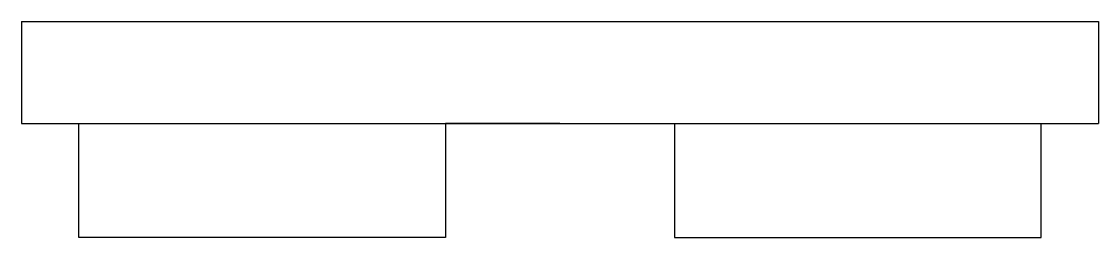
# Model space of a CAD drawing. Header units: millimetres. Extents: x -4.77 to 4.63, y 0.98 to 2.87.
import ezdxf

# ---------------------------------------------------------------- set-up
doc = ezdxf.new("R2010")
doc.units = ezdxf.units.MM

msp = doc.modelspace()

# ---------------------------------------------------------------- linework, layer by layer
at = {"color": 7, "linetype": 'Continuous'}
for p, q in [((-4.7678, 2.8689), (4.6322, 2.8689)), ((-4.7678, 2.8689), (-4.7678, 1.9789)), ((4.6322, 2.8689), (4.6322, 1.9789)), ((-4.7678, 1.9789), (4.6322, 1.9789)), ((-4.2679, 0.9821), (-4.2679, 1.9789)), ((-0.0678, 1.9789), (-1.0679, 1.9789)), ((-1.0679, 1.9789), (-1.0679, 0.9821)), ((-0.0678, 1.9789), (0.9322, 1.9789)), ((0.9322, 1.9789), (0.9322, 0.9821)), ((4.1322, 0.9821), (4.1322, 1.9789)), ((-1.0679, 0.9821), (-4.2679, 0.9821)), ((0.9322, 0.9821), (4.1322, 0.9821))]:
    msp.add_line(p, q, dxfattribs=at)

doc.saveas('drawing.dxf')
